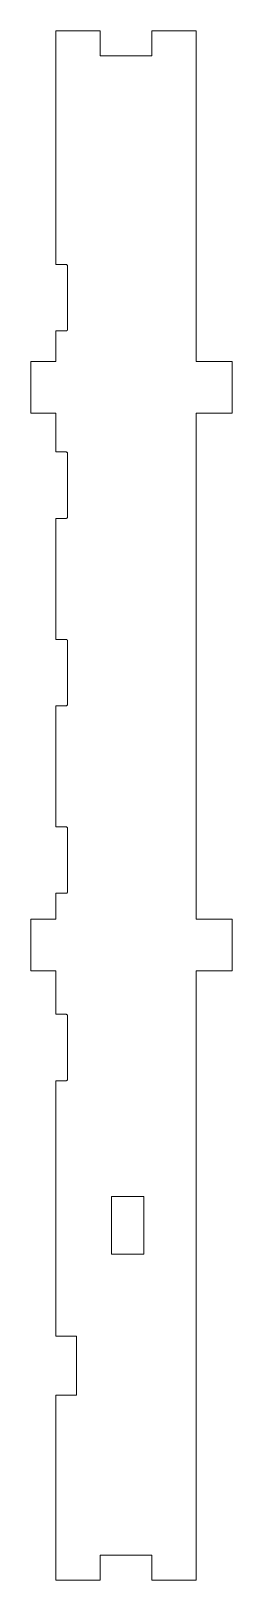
# Model space of a CAD drawing. Header units: millimetres. Extents: x -90 to -62, y -105 to 105.
import ezdxf

# ---------------------------------------------------------------- set-up
doc = ezdxf.new("R2010")
doc.units = ezdxf.units.MM
doc.layers.get('0').update_dxf_attribs({"linetype": 'CONTINUOUS', "lineweight": 0})

msp = doc.modelspace()

# ---------------------------------------------------------------- linework, layer by layer
for p, q in [((-86.15, 73.305), (-86.15, 104.95)), ((-86.15, 104.95), (-80.125, 104.95)), ((-80.125, 104.95), (-80.125, 101.6)), ((-73.125, 101.6), (-73.125, 104.95)), ((-73.125, 104.95), (-67.1, 104.95)), ((-67.1, 104.95), (-67.1, 60.173)), ((-80.125, 101.6), (-73.125, 101.6)), ((-84.75, 73.305), (-86.15, 73.305)), ((-84.725, 73.303), (-84.75, 73.305)), ((-84.7, 73.299), (-84.725, 73.303)), ((-84.676, 73.291), (-84.7, 73.299)), ((-84.654, 73.28), (-84.676, 73.291)), ((-84.632, 73.267), (-84.654, 73.28)), ((-84.613, 73.251), (-84.632, 73.267)), ((-84.596, 73.232), (-84.613, 73.251)), ((-84.581, 73.212), (-84.596, 73.232)), ((-84.569, 73.19), (-84.581, 73.212)), ((-84.56, 73.167), (-84.569, 73.19)), ((-84.554, 73.142), (-84.56, 73.167)), ((-84.55, 73.118), (-84.554, 73.142)), ((-84.55, 64.492), (-84.55, 73.118)), ((-86.15, 60.173), (-86.15, 64.305)), ((-86.15, 64.305), (-84.75, 64.305)), ((-84.75, 64.305), (-84.725, 64.307)), ((-84.725, 64.307), (-84.7, 64.311)), ((-84.7, 64.311), (-84.676, 64.319)), ((-84.676, 64.319), (-84.654, 64.33)), ((-84.654, 64.33), (-84.632, 64.343)), ((-84.632, 64.343), (-84.613, 64.359)), ((-84.613, 64.359), (-84.596, 64.378)), ((-84.596, 64.378), (-84.581, 64.398)), ((-84.581, 64.398), (-84.569, 64.42)), ((-84.569, 64.42), (-84.56, 64.443)), ((-84.56, 64.443), (-84.554, 64.468)), ((-84.554, 64.468), (-84.55, 64.492)), ((-89.5, 53.173), (-89.5, 60.173)), ((-89.5, 60.173), (-86.15, 60.173)), ((-67.1, 60.173), (-62.25, 60.173)), ((-62.25, 60.173), (-62.25, 53.173)), ((-86.15, 53.173), (-89.5, 53.173)), ((-86.15, 47.905), (-86.15, 53.173)), ((-62.25, 53.173), (-67.1, 53.173)), ((-67.1, 53.173), (-67.1, -15.391)), ((-84.75, 47.905), (-86.15, 47.905)), ((-84.725, 47.903), (-84.75, 47.905)), ((-84.7, 47.899), (-84.725, 47.903)), ((-84.676, 47.891), (-84.7, 47.899)), ((-84.654, 47.88), (-84.676, 47.891)), ((-84.632, 47.867), (-84.654, 47.88)), ((-84.613, 47.851), (-84.632, 47.867)), ((-84.596, 47.832), (-84.613, 47.851)), ((-84.581, 47.812), (-84.596, 47.832)), ((-84.569, 47.79), (-84.581, 47.812)), ((-84.56, 47.767), (-84.569, 47.79)), ((-84.554, 47.742), (-84.56, 47.767)), ((-84.55, 47.718), (-84.554, 47.742)), ((-84.55, 39.092), (-84.55, 47.718)), ((-86.15, 22.505), (-86.15, 38.905)), ((-86.15, 38.905), (-84.75, 38.905)), ((-84.75, 38.905), (-84.725, 38.907)), ((-84.725, 38.907), (-84.7, 38.911)), ((-84.7, 38.911), (-84.676, 38.919)), ((-84.676, 38.919), (-84.654, 38.93)), ((-84.654, 38.93), (-84.632, 38.943)), ((-84.632, 38.943), (-84.613, 38.959)), ((-84.613, 38.959), (-84.596, 38.978)), ((-84.596, 38.978), (-84.581, 38.998)), ((-84.581, 38.998), (-84.569, 39.02)), ((-84.569, 39.02), (-84.56, 39.043)), ((-84.56, 39.043), (-84.554, 39.068)), ((-84.554, 39.068), (-84.55, 39.092)), ((-84.75, 22.505), (-86.15, 22.505)), ((-84.725, 22.503), (-84.75, 22.505)), ((-84.7, 22.499), (-84.725, 22.503)), ((-84.676, 22.491), (-84.7, 22.499)), ((-84.654, 22.48), (-84.676, 22.491)), ((-84.632, 22.467), (-84.654, 22.48)), ((-84.613, 22.451), (-84.632, 22.467)), ((-84.596, 22.432), (-84.613, 22.451)), ((-84.581, 22.412), (-84.596, 22.432)), ((-84.569, 22.39), (-84.581, 22.412)), ((-84.56, 22.367), (-84.569, 22.39)), ((-84.554, 22.342), (-84.56, 22.367)), ((-84.55, 22.318), (-84.554, 22.342)), ((-84.55, 13.692), (-84.55, 22.318)), ((-86.15, -2.895), (-86.15, 13.505)), ((-86.15, 13.505), (-84.75, 13.505)), ((-84.75, 13.505), (-84.725, 13.507)), ((-84.725, 13.507), (-84.7, 13.511)), ((-84.7, 13.511), (-84.676, 13.519)), ((-84.676, 13.519), (-84.654, 13.53)), ((-84.654, 13.53), (-84.632, 13.543)), ((-84.632, 13.543), (-84.613, 13.559)), ((-84.613, 13.559), (-84.596, 13.578)), ((-84.596, 13.578), (-84.581, 13.598)), ((-84.581, 13.598), (-84.569, 13.62)), ((-84.569, 13.62), (-84.56, 13.643)), ((-84.56, 13.643), (-84.554, 13.668)), ((-84.554, 13.668), (-84.55, 13.692)), ((-84.75, -2.895), (-86.15, -2.895)), ((-84.725, -2.897), (-84.75, -2.895)), ((-84.7, -2.901), (-84.725, -2.897)), ((-84.676, -2.909), (-84.7, -2.901)), ((-84.654, -2.92), (-84.676, -2.909)), ((-84.632, -2.933), (-84.654, -2.92)), ((-84.613, -2.949), (-84.632, -2.933)), ((-84.596, -2.968), (-84.613, -2.949)), ((-84.581, -2.988), (-84.596, -2.968)), ((-84.569, -3.01), (-84.581, -2.988)), ((-84.56, -3.033), (-84.569, -3.01)), ((-84.554, -3.058), (-84.56, -3.033)), ((-84.55, -3.082), (-84.554, -3.058)), ((-84.55, -11.708), (-84.55, -3.082)), ((-86.15, -15.391), (-86.15, -11.895)), ((-86.15, -11.895), (-84.75, -11.895)), ((-84.75, -11.895), (-84.725, -11.893)), ((-84.725, -11.893), (-84.7, -11.889)), ((-84.7, -11.889), (-84.676, -11.881)), ((-84.676, -11.881), (-84.654, -11.87)), ((-84.654, -11.87), (-84.632, -11.857)), ((-84.632, -11.857), (-84.613, -11.841)), ((-84.613, -11.841), (-84.596, -11.822)), ((-84.596, -11.822), (-84.581, -11.802)), ((-84.581, -11.802), (-84.569, -11.78)), ((-84.569, -11.78), (-84.56, -11.757)), ((-84.56, -11.757), (-84.554, -11.732)), ((-84.554, -11.732), (-84.55, -11.708)), ((-89.5, -22.391), (-89.5, -15.391)), ((-89.5, -15.391), (-86.15, -15.391)), ((-67.1, -15.391), (-62.25, -15.391)), ((-62.25, -15.391), (-62.25, -22.391)), ((-86.15, -22.391), (-89.5, -22.391)), ((-86.15, -28.295), (-86.15, -22.391)), ((-62.25, -22.391), (-67.1, -22.391)), ((-67.1, -22.391), (-67.1, -104.95)), ((-84.75, -28.295), (-86.15, -28.295)), ((-84.725, -28.297), (-84.75, -28.295)), ((-84.7, -28.301), (-84.725, -28.297)), ((-84.676, -28.309), (-84.7, -28.301)), ((-84.654, -28.32), (-84.676, -28.309)), ((-84.632, -28.333), (-84.654, -28.32)), ((-84.613, -28.349), (-84.632, -28.333)), ((-84.596, -28.368), (-84.613, -28.349)), ((-84.581, -28.388), (-84.596, -28.368)), ((-84.569, -28.41), (-84.581, -28.388)), ((-84.56, -28.433), (-84.569, -28.41)), ((-84.554, -28.458), (-84.56, -28.433)), ((-84.55, -28.482), (-84.554, -28.458)), ((-84.55, -37.108), (-84.55, -28.482)), ((-86.15, -71.9), (-86.15, -37.295)), ((-86.15, -37.295), (-84.75, -37.295)), ((-84.75, -37.295), (-84.725, -37.293)), ((-84.725, -37.293), (-84.7, -37.289)), ((-84.7, -37.289), (-84.676, -37.281)), ((-84.676, -37.281), (-84.654, -37.27)), ((-84.654, -37.27), (-84.632, -37.257)), ((-84.632, -37.257), (-84.613, -37.241)), ((-84.613, -37.241), (-84.596, -37.222)), ((-84.596, -37.222), (-84.581, -37.202)), ((-84.581, -37.202), (-84.569, -37.18)), ((-84.569, -37.18), (-84.56, -37.157)), ((-84.56, -37.157), (-84.554, -37.132)), ((-84.554, -37.132), (-84.55, -37.108)), ((-78.6, -60.8), (-78.6, -53)), ((-78.6, -53), (-74.2, -53)), ((-74.2, -53), (-74.2, -60.8)), ((-74.2, -60.8), (-78.6, -60.8)), ((-83.35, -71.9), (-86.15, -71.9)), ((-83.35, -79.9), (-83.35, -71.9)), ((-86.15, -104.95), (-86.15, -79.9)), ((-86.15, -79.9), (-83.35, -79.9)), ((-73.125, -101.6), (-80.125, -101.6)), ((-80.125, -101.6), (-80.125, -104.95)), ((-73.125, -104.95), (-73.125, -101.6)), ((-80.125, -104.95), (-86.15, -104.95)), ((-67.1, -104.95), (-73.125, -104.95))]:
    msp.add_line(p, q)

doc.saveas('drawing.dxf')
